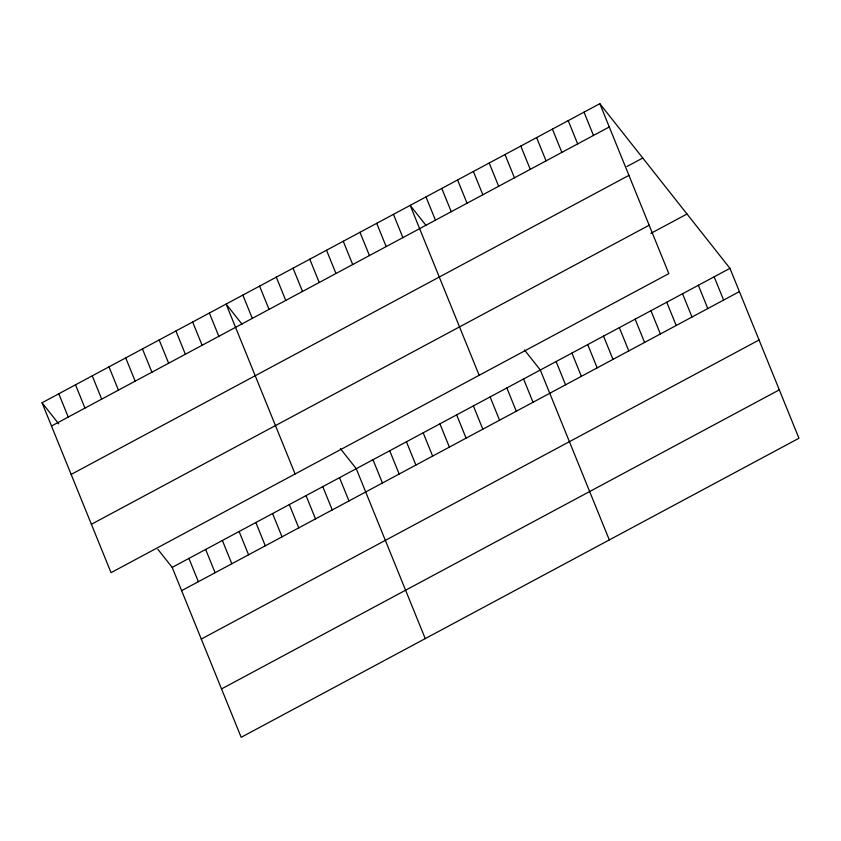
<?xml version="1.0" encoding="UTF-8"?>
<svg xmlns="http://www.w3.org/2000/svg" width="841" height="841" viewBox="0 0 841 841"><rect width="100%" height="100%" fill="white"/><g stroke="black" fill="none" stroke-linecap="round" stroke-linejoin="round"><path stroke-width="1.26" d="M599.822 103.695L668.816 273.609L111.044 572.668L42.05 402.755L599.822 103.695L729.956 268.332L798.95 438.245L241.178 737.305L172.184 567.391L157.866 549.289M51.501 426.03L609.273 126.97M626.966 166.497L642.766 158.024M71.149 474.419L628.921 175.359M91.396 524.279L649.168 225.22M650.892 233.367L687.013 214.003M172.184 567.391L729.956 268.332M181.635 590.666L739.407 291.606M201.283 639.055L759.055 339.995M221.53 688.916L779.302 389.856M426.082 225.493L410.177 205.372L479.17 375.286M524.406 349.888L540.311 370.008L609.305 539.922M242.019 324.184L226.113 304.064L295.107 473.977M340.342 448.579L356.248 468.7L425.241 638.613M42.05 402.755L58.754 423.885M714.156 276.805L723.607 300.079M698.345 285.278L707.796 308.552M682.545 293.751L691.996 317.025M666.745 302.224L676.196 325.499M584.022 112.168L593.473 135.443M650.934 310.697L660.385 333.972M568.211 120.641L577.662 143.916M635.134 319.17L644.584 342.445M552.411 129.115L561.862 152.389M619.333 327.643L628.784 350.918M536.611 137.588L546.061 160.862M603.523 336.116L612.973 359.391M520.8 146.061L530.25 169.335M587.722 344.589L597.173 367.864M504.999 154.534L514.45 177.808M571.922 353.062L581.373 376.337M489.199 163.007L498.65 186.281M556.111 361.535L565.562 384.81M473.388 171.48L482.839 194.755M457.588 179.953L467.039 203.228M523.575 378.986L533.026 402.261M441.788 188.426L451.239 211.701M506.85 387.953L516.3 411.228M425.988 196.899L435.438 220.174M490.114 396.931L499.565 420.206M473.378 405.898L482.829 429.173M393.451 214.35L402.892 237.614M456.642 414.876L466.093 438.14M376.715 223.317L386.166 246.592M439.917 423.843L449.367 447.118M359.98 232.295L369.43 255.559M423.181 432.821L432.631 456.085M343.244 241.262L352.694 264.537M406.445 441.788L415.896 465.062M326.518 250.229L335.969 273.504M389.719 450.755L399.16 474.03M309.782 259.207L319.233 282.481M372.983 459.733L382.434 483.007M293.046 268.174L302.497 291.449M276.311 277.152L285.761 300.426M339.512 477.677L348.962 500.952M259.585 286.119L269.036 309.393M322.786 486.645L332.237 509.919M242.849 295.096L252.3 318.371M306.05 495.622L315.501 518.886M289.315 504.589L298.765 527.864M209.377 313.041L218.828 336.305M272.579 513.567L282.029 536.831M192.652 322.008L202.103 345.283M255.853 522.534L265.304 545.809M175.916 330.976L185.367 354.25M239.117 531.501L248.568 554.776M159.18 339.953L168.631 363.228M222.381 540.479L231.832 563.754M142.444 348.92L151.895 372.195M205.646 549.446L215.096 572.721M125.719 357.898L135.17 381.173M188.92 558.424L198.371 581.699M108.983 366.865L118.434 390.14M92.247 375.843L101.698 399.118M75.511 384.81L84.962 408.085M58.786 393.788L68.237 417.052"/></g></svg>
